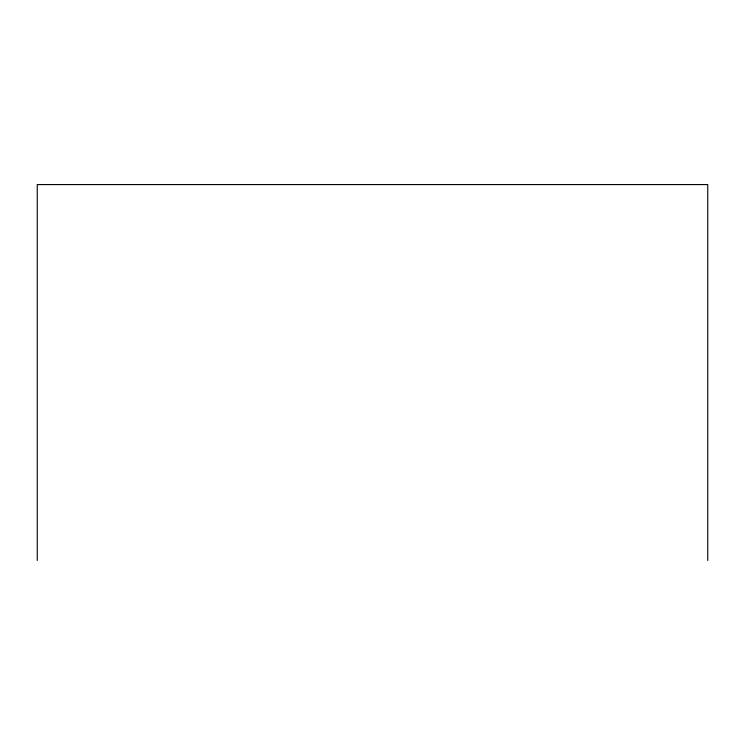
<?xml version="1.0" encoding="UTF-8"?>
<svg xmlns="http://www.w3.org/2000/svg" width="745" height="745" viewBox="0 0 745 745"><rect width="100%" height="100%" fill="white"/><g stroke="black" fill="none" stroke-linecap="round" stroke-linejoin="round"><path stroke-width="1.12" d="M707.75 560.436L707.75 184.564L37.25 184.564L37.25 560.436"/></g></svg>
